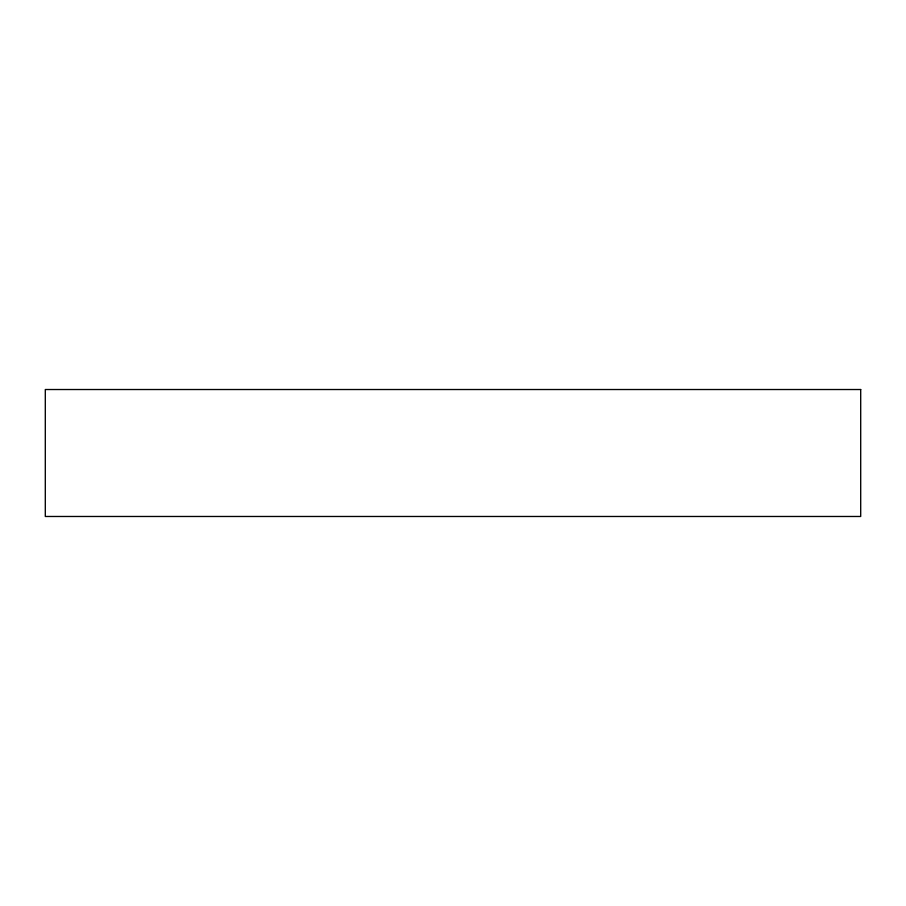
<?xml version="1.0" encoding="UTF-8"?>
<svg xmlns="http://www.w3.org/2000/svg" width="906" height="906" viewBox="0 0 906 906"><rect width="100%" height="100%" fill="white"/><g stroke="black" fill="none" stroke-linecap="round" stroke-linejoin="round"><path stroke-width="1.36" d="M860.7 389.523L45.3 389.523L45.3 516.477L860.7 516.477L860.7 389.523"/></g></svg>
